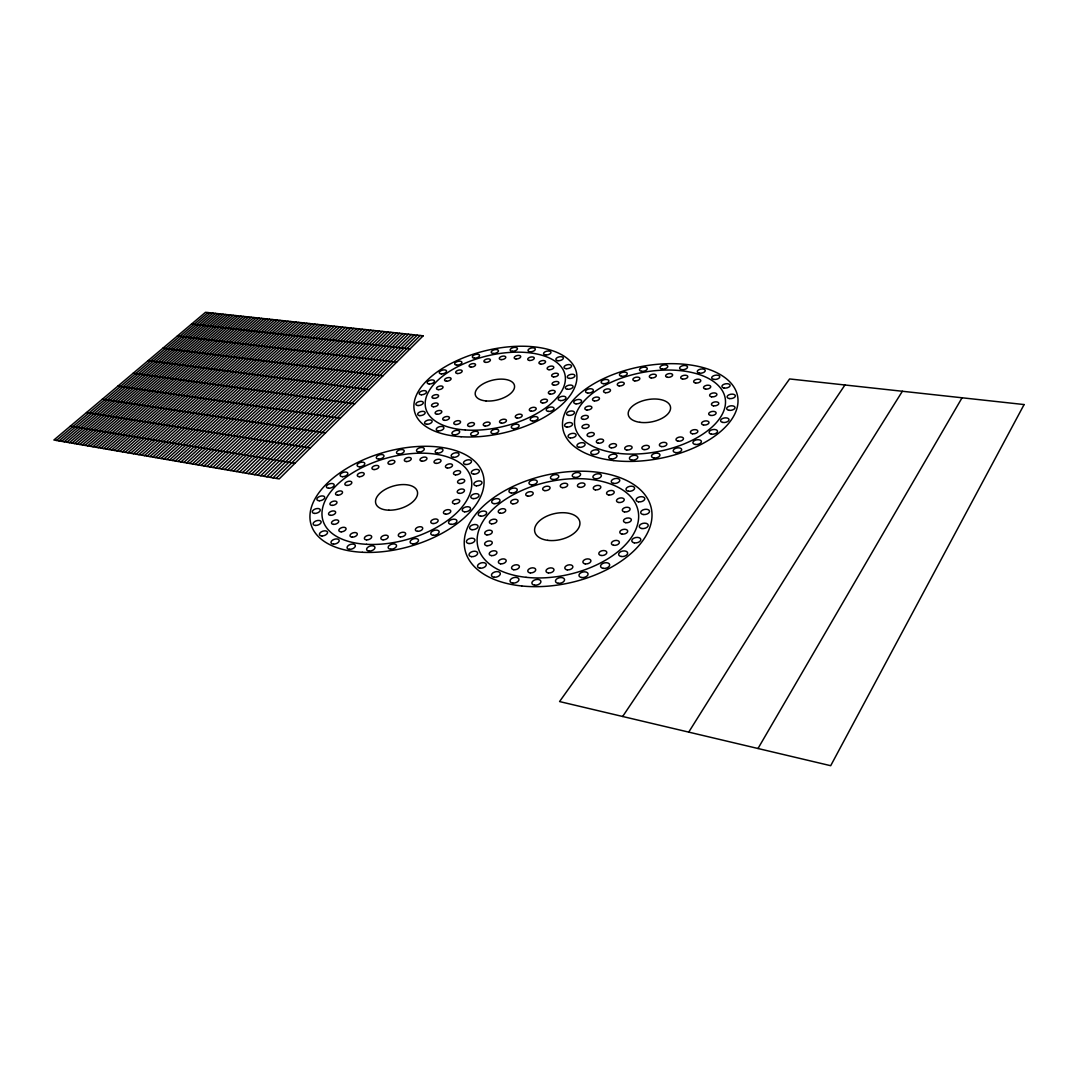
<?xml version="1.0" encoding="UTF-8"?>
<svg xmlns="http://www.w3.org/2000/svg" width="1078" height="1078" viewBox="0 0 1078 1078"><rect width="100%" height="100%" fill="white"/><g stroke="black" fill="none" stroke-linecap="round" stroke-linejoin="round"><path stroke-width="1.5" d="M757.996 748.509L962.061 397.782M688.721 732.124L902.38 391.26M622.653 716.493L844.936 384.994M276.089 478.403L420.204 335.487M273.003 477.864L417.24 335.164M269.918 477.325L414.289 334.854M263.787 476.274L408.4 334.207M266.845 476.799L411.338 334.53M260.728 475.748L405.476 333.897M254.624 474.684L399.628 333.264M257.669 475.209L402.552 333.574M251.592 474.158L396.717 332.954M245.541 473.121L390.91 332.32M248.56 473.646L393.807 332.63M242.537 472.595L388.013 332.011M239.532 472.083L385.129 331.701M233.535 471.046L379.375 331.081M236.527 471.558L382.245 331.391M230.557 470.534L376.505 330.771M224.615 469.509L370.792 330.151M227.579 470.021L373.648 330.461M221.65 468.997L367.948 329.841M215.748 467.973L362.262 329.235M218.699 468.485L365.105 329.531M212.811 467.461L359.432 328.925M206.949 466.451L353.8 328.318M209.873 466.963L356.616 328.615M204.038 465.952L350.983 328.008M198.217 464.941L345.391 327.402M201.128 465.44L348.181 327.712M192.436 463.944L339.813 326.809M195.334 464.443L342.588 327.106M189.553 463.446L337.037 326.499M183.812 462.449L331.485 325.906M186.683 462.947L334.261 326.203M180.956 461.963L328.736 325.61M175.256 460.98L323.225 325.017M178.099 461.465L325.974 325.313M172.413 460.481L320.489 324.721M166.753 459.511L315.019 324.128M169.583 459.996L317.754 324.424M161.121 458.527L309.575 323.535M163.937 459.026L312.297 323.831M158.318 458.042L306.866 323.238M152.726 457.085L301.449 322.659M155.515 457.571L304.158 322.955M147.16 456.115L296.073 322.079M149.936 456.6L298.754 322.376M144.385 455.644L293.391 321.783M138.86 454.687L288.042 321.217M141.609 455.159L290.71 321.5M133.362 453.744L282.719 320.638M136.097 454.215L285.374 320.921M130.613 453.259L280.064 320.355M125.156 452.315L274.769 319.775M127.878 452.787L277.41 320.058M119.725 451.386L269.5 319.209M122.434 451.857L272.128 319.492M114.308 450.442L264.258 318.643M117.017 450.914L266.872 318.926M111.613 449.984L261.644 318.36M106.25 449.054L256.429 317.794M108.932 449.513L259.03 318.077M100.901 448.125L251.241 317.242M103.569 448.596L253.829 317.511M95.578 447.208L246.067 316.676M98.233 447.666L248.654 316.959M92.937 446.75L243.493 316.406M87.655 445.847L238.359 315.841M90.282 446.292L240.92 316.123M82.386 444.931L233.252 315.288M85.014 445.389L235.799 315.571M77.158 444.028L228.159 314.749M79.772 444.486L230.692 315.019M71.943 443.125L223.092 314.197M74.544 443.584L225.612 314.466M66.755 442.236L218.039 313.658M69.356 442.681L220.559 313.927M64.181 441.791L215.519 313.375M59.02 440.902L210.506 312.836M61.594 441.347L213.013 313.105M56.46 440.457L208 312.566M191.547 324.06L410.017 348.881M177.344 336.026L396.623 362.208M162.886 348.207L382.946 375.791M148.158 360.604L369.013 389.643M133.173 373.231L354.797 403.778M117.906 386.099L340.284 418.197M102.356 399.197L325.475 432.925M86.51 412.551L310.37 447.936M70.353 426.147L294.941 463.27M1024.1 404.56L830.693 765.703L559.563 701.562L789.595 378.944L1024.1 404.56M423.169 335.81L279.189 478.928L53.9 440.013L205.507 312.297L423.169 335.81M529.608 360.483A3.382 1.671 -13 0 0 534.297 357.977A3.382 1.671 -13 0 0 529.082 357.64A3.382 1.671 -13 0 0 529.608 360.483M540.738 364.121A3.396 1.684 -12.7 0 0 545.589 361.696A3.396 1.684 -12.7 0 0 540.455 361.197A3.396 1.684 -12.7 0 0 540.738 364.121M549.012 369.714A3.423 1.711 -12.6 0 0 553.822 367.207A3.423 1.711 -12.6 0 0 548.567 366.776A3.423 1.711 -12.6 0 0 549.012 369.714M553.62 376.896A3.45 1.738 -12.5 0 0 558.391 374.322A3.45 1.738 -12.5 0 0 553.014 373.945A3.45 1.738 -12.5 0 0 553.62 376.896M553.944 385.196A3.49 1.765 -12.5 0 0 558.903 382.69A3.49 1.765 -12.5 0 0 553.607 382.138A3.49 1.765 -12.5 0 0 553.944 385.196M550.279 394.117A3.503 1.792 -12.6 0 0 555.197 391.53A3.503 1.792 -12.6 0 0 549.82 391.044A3.503 1.792 -12.6 0 0 550.279 394.117M542.598 402.997A3.53 1.819 -12.8 0 0 547.476 400.329A3.53 1.819 -12.8 0 0 542.018 399.898A3.53 1.819 -12.8 0 0 542.598 402.997M531.373 411.19A3.544 1.833 -13 0 0 536.211 408.454A3.544 1.833 -13 0 0 530.686 408.09A3.544 1.833 -13 0 0 531.373 411.19M517.184 418.062A3.557 1.846 -13.3 0 0 522.21 415.407A3.557 1.846 -13.3 0 0 516.82 414.868A3.557 1.846 -13.3 0 0 517.184 418.062M501.486 423.142A3.557 1.846 -13.6 0 0 506.458 420.433A3.557 1.846 -13.6 0 0 501.027 419.962A3.557 1.846 -13.6 0 0 501.486 423.142M485.235 426.026A3.544 1.846 -14 0 0 490.14 423.263A3.544 1.846 -14 0 0 484.682 422.872A3.544 1.846 -14 0 0 485.235 426.026M469.631 426.497A3.53 1.833 -14.3 0 0 474.455 423.694A3.53 1.833 -14.3 0 0 468.984 423.384A3.53 1.833 -14.3 0 0 469.631 426.497M455.832 424.543A3.517 1.819 -14.5 0 0 460.562 421.714A3.517 1.819 -14.5 0 0 455.091 421.498A3.517 1.819 -14.5 0 0 455.832 424.543M444.581 420.353A3.49 1.792 -14.7 0 0 449.459 417.644A3.49 1.792 -14.7 0 0 444.149 417.267A3.49 1.792 -14.7 0 0 444.581 420.353M437.062 414.275A3.463 1.765 -14.8 0 0 441.832 411.54A3.463 1.765 -14.8 0 0 436.523 411.257A3.463 1.765 -14.8 0 0 437.062 414.275M433.504 406.77A3.436 1.738 -14.9 0 0 438.167 404.021A3.436 1.738 -14.9 0 0 432.844 403.832A3.436 1.738 -14.9 0 0 433.504 406.77M433.841 398.361A3.409 1.711 -14.8 0 0 438.625 395.734A3.409 1.711 -14.8 0 0 433.45 395.397A3.409 1.711 -14.8 0 0 433.841 398.361M438.382 389.643A3.382 1.684 -14.7 0 0 443.045 387.002A3.382 1.684 -14.7 0 0 437.843 386.773A3.382 1.684 -14.7 0 0 438.382 389.643M446.535 381.194A3.369 1.657 -14.5 0 0 451.089 378.54A3.369 1.657 -14.5 0 0 445.847 378.391A3.369 1.657 -14.5 0 0 446.535 381.194M457.517 373.527A3.355 1.644 -14.3 0 0 462.192 370.98A3.355 1.644 -14.3 0 0 457.072 370.697A3.355 1.644 -14.3 0 0 457.517 373.527M471.019 367.14A3.342 1.644 -14 0 0 475.573 364.566A3.342 1.644 -14 0 0 470.399 364.364A3.342 1.644 -14 0 0 471.019 367.14M485.733 362.397A3.342 1.63 -13.8 0 0 490.436 359.917A3.342 1.63 -13.8 0 0 485.343 359.58A3.342 1.63 -13.8 0 0 485.733 362.397M501.189 359.621A3.342 1.644 -13.5 0 0 505.798 357.087A3.342 1.644 -13.5 0 0 500.623 356.831A3.342 1.644 -13.5 0 0 501.189 359.621M515.985 358.947A3.355 1.657 -13.2 0 0 520.741 356.495A3.355 1.657 -13.2 0 0 515.648 356.09A3.355 1.657 -13.2 0 0 515.985 358.947M486.016 400.935A20.118 10.16 -13.7 0 0 514.543 385.964A20.118 10.16 -13.7 0 0 484.062 383.337A20.118 10.16 -13.7 0 0 486.016 400.935M545.737 354.985A3.8 1.873 -12.6 0 0 550.979 352.183A3.8 1.873 -12.6 0 0 545.091 351.805A3.8 1.873 -12.6 0 0 545.737 354.985M557.919 360.712A3.827 1.9 -12.4 0 0 563.363 357.977A3.827 1.9 -12.4 0 0 557.542 357.424A3.827 1.9 -12.4 0 0 557.919 360.712M566.166 368.689A3.867 1.94 -12.3 0 0 571.569 365.873A3.867 1.94 -12.3 0 0 565.6 365.375A3.867 1.94 -12.3 0 0 566.166 368.689M569.319 378.405A3.908 1.967 -12.2 0 0 574.938 375.656A3.908 1.967 -12.2 0 0 569.049 374.969A3.908 1.967 -12.2 0 0 569.319 378.405M567.486 389.293A3.948 2.008 -12.2 0 0 573.092 386.45A3.948 2.008 -12.2 0 0 567.068 385.816A3.948 2.008 -12.2 0 0 567.486 389.293M560.425 400.571A3.975 2.048 -12.4 0 0 565.99 397.62A3.975 2.048 -12.4 0 0 559.873 397.054A3.975 2.048 -12.4 0 0 560.425 400.571M548.527 411.419A4.002 2.075 -12.6 0 0 554.052 408.387A4.002 2.075 -12.6 0 0 547.84 407.888A4.002 2.075 -12.6 0 0 548.527 411.419M532.559 421.04A4.016 2.102 -13 0 0 538.043 417.927A4.016 2.102 -13 0 0 531.764 417.482A4.016 2.102 -13 0 0 532.559 421.04M513.451 428.653A4.029 2.116 -13.4 0 0 519.151 425.621A4.029 2.116 -13.4 0 0 513.047 424.988A4.029 2.116 -13.4 0 0 513.451 428.653M493.118 433.706A4.016 2.116 -13.8 0 0 498.75 430.621A4.016 2.116 -13.8 0 0 492.619 430.068A4.016 2.116 -13.8 0 0 493.118 433.706M472.865 435.795A4.002 2.102 -14.2 0 0 478.416 432.669A4.002 2.102 -14.2 0 0 472.272 432.211A4.002 2.102 -14.2 0 0 472.865 435.795M454.215 434.811A3.989 2.075 -14.6 0 0 459.673 431.631A3.989 2.075 -14.6 0 0 453.528 431.267A3.989 2.075 -14.6 0 0 454.215 434.811M438.544 430.85A3.948 2.048 -14.9 0 0 443.893 427.656A3.948 2.048 -14.9 0 0 437.762 427.4A3.948 2.048 -14.9 0 0 438.544 430.85M426.915 424.274A3.921 2.008 -15.1 0 0 432.143 421.08A3.921 2.008 -15.1 0 0 426.026 420.919A3.921 2.008 -15.1 0 0 426.915 424.274M419.814 415.623A3.881 1.967 -15.2 0 0 425.177 412.564A3.881 1.967 -15.2 0 0 419.261 412.241A3.881 1.967 -15.2 0 0 419.814 415.623M418.075 405.544A3.84 1.927 -15.2 0 0 423.304 402.485A3.84 1.927 -15.2 0 0 417.375 402.269A3.84 1.927 -15.2 0 0 418.075 405.544M421.417 394.764A3.8 1.9 -15 0 0 426.511 391.705A3.8 1.9 -15 0 0 420.568 391.597A3.8 1.9 -15 0 0 421.417 394.764M429.26 383.984A3.773 1.86 -14.9 0 0 434.474 381.06A3.773 1.86 -14.9 0 0 428.707 380.803A3.773 1.86 -14.9 0 0 429.26 383.984M441.468 373.918A3.746 1.833 -14.6 0 0 446.535 370.967A3.746 1.833 -14.6 0 0 440.713 370.819A3.746 1.833 -14.6 0 0 441.468 373.918M456.722 365.132A3.733 1.819 -14.3 0 0 461.923 362.316A3.733 1.819 -14.3 0 0 456.223 362.006A3.733 1.819 -14.3 0 0 456.722 365.132M474.509 358.192A3.733 1.819 -14 0 0 479.589 355.336A3.733 1.819 -14 0 0 473.808 355.134A3.733 1.819 -14 0 0 474.509 358.192M493.266 353.476A3.733 1.819 -13.6 0 0 498.494 350.714A3.733 1.819 -13.6 0 0 492.794 350.35A3.733 1.819 -13.6 0 0 493.266 353.476M512.319 351.293A3.746 1.819 -13.3 0 0 517.453 348.49A3.746 1.819 -13.3 0 0 511.646 348.207A3.746 1.819 -13.3 0 0 512.319 351.293M530.026 351.778A3.76 1.846 -12.9 0 0 535.335 349.056A3.76 1.846 -12.9 0 0 529.594 348.612A3.76 1.846 -12.9 0 0 530.026 351.778M461.074 436.738A83.262 42.069 -13.7 0 0 576.609 373.311A83.262 42.069 -13.7 0 0 448.583 364.809A83.262 42.069 -13.7 0 0 461.074 436.738M465.346 429.974A71.633 36.194 -13.7 0 0 565.155 375.643A71.633 36.194 -13.7 0 0 455.307 367.962A71.633 36.194 -13.7 0 0 465.346 429.974M436.105 463.392A3.625 1.927 -15.1 0 0 441.023 460.414A3.625 1.927 -15.1 0 0 435.404 460.131A3.625 1.927 -15.1 0 0 436.105 463.392M447.424 468.027A3.652 1.954 -14.9 0 0 452.517 465.13A3.652 1.954 -14.9 0 0 446.966 464.658A3.652 1.954 -14.9 0 0 447.424 468.027M455.576 474.872A3.679 1.981 -14.8 0 0 460.616 471.894A3.679 1.981 -14.8 0 0 454.943 471.477A3.679 1.981 -14.8 0 0 455.576 474.872M459.74 483.51A3.706 2.021 -14.7 0 0 464.726 480.438A3.706 2.021 -14.7 0 0 458.945 480.101A3.706 2.021 -14.7 0 0 459.74 483.51M459.282 493.374A3.746 2.062 -14.8 0 0 464.483 490.369A3.746 2.062 -14.8 0 0 458.77 489.83A3.746 2.062 -14.8 0 0 459.282 493.374M454.579 503.844A3.773 2.089 -14.9 0 0 459.754 500.731A3.773 2.089 -14.9 0 0 453.932 500.273A3.773 2.089 -14.9 0 0 454.579 503.844M445.645 514.152A3.8 2.116 -15.2 0 0 450.779 510.959A3.8 2.116 -15.2 0 0 444.877 510.568A3.8 2.116 -15.2 0 0 445.645 514.152M433.06 523.558A3.813 2.143 -15.5 0 0 438.14 520.27A3.813 2.143 -15.5 0 0 432.17 519.96A3.813 2.143 -15.5 0 0 433.06 523.558M417.685 531.333A3.827 2.156 -15.9 0 0 422.711 527.977A3.827 2.156 -15.9 0 0 416.701 527.748A3.827 2.156 -15.9 0 0 417.685 531.333M400.423 536.884A3.827 2.156 -16.4 0 0 405.678 533.623A3.827 2.156 -16.4 0 0 399.803 533.192A3.827 2.156 -16.4 0 0 400.423 536.884M383.054 539.808A3.827 2.143 -16.8 0 0 388.228 536.494A3.827 2.143 -16.8 0 0 382.326 536.157A3.827 2.143 -16.8 0 0 383.054 539.808M366.601 539.889A3.813 2.129 -17.1 0 0 371.694 536.534A3.813 2.129 -17.1 0 0 365.792 536.292A3.813 2.129 -17.1 0 0 366.601 539.889M352.317 537.154A3.786 2.102 -17.4 0 0 357.303 533.772A3.786 2.102 -17.4 0 0 351.388 533.623A3.786 2.102 -17.4 0 0 352.317 537.154M341.174 531.831A3.773 2.075 -17.6 0 0 346.051 528.436A3.773 2.075 -17.6 0 0 340.149 528.395A3.773 2.075 -17.6 0 0 341.174 531.831M333.681 524.38A3.733 2.035 -17.6 0 0 338.721 521.119A3.733 2.035 -17.6 0 0 332.981 520.89A3.733 2.035 -17.6 0 0 333.681 524.38M330.73 515.351A3.706 2.008 -17.6 0 0 335.649 512.077A3.706 2.008 -17.6 0 0 329.908 511.969A3.706 2.008 -17.6 0 0 330.73 515.351M332.199 505.393A3.679 1.967 -17.5 0 0 336.969 502.132A3.679 1.967 -17.5 0 0 331.229 502.119A3.679 1.967 -17.5 0 0 332.199 505.393M337.63 495.206A3.638 1.94 -17.3 0 0 342.534 492.067A3.638 1.94 -17.3 0 0 336.929 491.905A3.638 1.94 -17.3 0 0 337.63 495.206M347.035 485.45A3.625 1.913 -17 0 0 351.819 482.297A3.625 1.913 -17 0 0 346.186 482.23A3.625 1.913 -17 0 0 347.035 485.45M359.311 476.719A3.598 1.9 -16.7 0 0 364.216 473.687A3.598 1.9 -16.7 0 0 358.704 473.471A3.598 1.9 -16.7 0 0 359.311 476.719M374.079 469.563A3.584 1.886 -16.4 0 0 378.863 466.504A3.584 1.886 -16.4 0 0 373.284 466.383A3.584 1.886 -16.4 0 0 374.079 469.563M389.966 464.389A3.584 1.886 -16 0 0 394.898 461.451A3.584 1.886 -16 0 0 389.414 461.155A3.584 1.886 -16 0 0 389.966 464.389M406.419 461.546A3.584 1.9 -15.7 0 0 411.244 458.554A3.584 1.9 -15.7 0 0 405.665 458.352A3.584 1.9 -15.7 0 0 406.419 461.546M421.983 461.195A3.598 1.913 -15.4 0 0 426.969 458.285A3.598 1.913 -15.4 0 0 421.471 457.907A3.598 1.913 -15.4 0 0 421.983 461.195M388.902 510.19A21.641 11.777 -16.2 0 0 417.348 491.406A21.641 11.777 -16.2 0 0 383.391 490.557A21.641 11.777 -16.2 0 0 388.902 510.19M453.569 457.368A4.069 2.156 -14.7 0 0 459.053 454.04A4.069 2.156 -14.7 0 0 452.72 453.73A4.069 2.156 -14.7 0 0 453.569 457.368M465.804 464.497A4.096 2.196 -14.5 0 0 471.504 461.236A4.096 2.196 -14.5 0 0 465.224 460.71A4.096 2.196 -14.5 0 0 465.804 464.497M473.714 474.172A4.15 2.25 -14.4 0 0 479.373 470.803A4.15 2.25 -14.4 0 0 472.932 470.345A4.15 2.25 -14.4 0 0 473.714 474.172M476.382 485.801A4.191 2.291 -14.4 0 0 481.987 482.324A4.191 2.291 -14.4 0 0 475.411 481.947A4.191 2.291 -14.4 0 0 476.382 485.801M473.161 498.629A4.231 2.345 -14.5 0 0 479.036 495.22A4.231 2.345 -14.5 0 0 472.541 494.6A4.231 2.345 -14.5 0 0 473.161 498.629M464.672 511.807A4.272 2.385 -14.8 0 0 470.52 508.277A4.272 2.385 -14.8 0 0 463.904 507.738A4.272 2.385 -14.8 0 0 464.672 511.807M451.103 524.366A4.299 2.425 -15.1 0 0 456.91 520.714A4.299 2.425 -15.1 0 0 450.2 520.256A4.299 2.425 -15.1 0 0 451.103 524.366M433.369 535.321A4.325 2.452 -15.6 0 0 439.137 531.575A4.325 2.452 -15.6 0 0 432.359 531.198A4.325 2.452 -15.6 0 0 433.369 535.321M412.766 543.838A4.339 2.466 -16.1 0 0 418.48 540.011A4.339 2.466 -16.1 0 0 411.661 539.714A4.339 2.466 -16.1 0 0 412.766 543.838M390.869 549.228A4.339 2.452 -16.7 0 0 396.515 545.333A4.339 2.452 -16.7 0 0 389.67 545.145A4.339 2.452 -16.7 0 0 390.869 549.228M369.08 551.087A4.325 2.439 -17.2 0 0 374.955 547.328A4.325 2.439 -17.2 0 0 368.312 546.91A4.325 2.439 -17.2 0 0 369.08 551.087M349.582 549.335A4.299 2.412 -17.6 0 0 355.349 545.522A4.299 2.412 -17.6 0 0 348.72 545.225A4.299 2.412 -17.6 0 0 349.582 549.335M333.533 544.134A4.272 2.372 -17.8 0 0 339.193 540.307A4.272 2.372 -17.8 0 0 332.563 540.132A4.272 2.372 -17.8 0 0 333.533 544.134M322.026 535.955A4.231 2.318 -18 0 0 327.537 532.128A4.231 2.318 -18 0 0 320.934 532.074A4.231 2.318 -18 0 0 322.026 535.955M315.746 525.458A4.191 2.277 -18 0 0 321.123 521.644A4.191 2.277 -18 0 0 314.533 521.712A4.191 2.277 -18 0 0 315.746 525.458M314.722 513.438A4.137 2.223 -17.9 0 0 320.247 509.8A4.137 2.223 -17.9 0 0 313.86 509.678A4.137 2.223 -17.9 0 0 314.722 513.438M319.371 500.758A4.096 2.183 -17.7 0 0 324.721 497.12A4.096 2.183 -17.7 0 0 318.333 497.12A4.096 2.183 -17.7 0 0 319.371 500.758M328.709 488.253A4.056 2.143 -17.4 0 0 334.193 484.763A4.056 2.143 -17.4 0 0 327.968 484.588A4.056 2.143 -17.4 0 0 328.709 488.253M342.521 476.692A4.029 2.116 -17 0 0 347.844 473.202A4.029 2.116 -17 0 0 341.578 473.148A4.029 2.116 -17 0 0 342.521 476.692M359.365 466.774A4.002 2.102 -16.6 0 0 364.822 463.432A4.002 2.102 -16.6 0 0 358.678 463.19A4.002 2.102 -16.6 0 0 359.365 466.774M378.674 459.093A4.002 2.089 -16.2 0 0 383.984 455.724A4.002 2.089 -16.2 0 0 377.772 455.59A4.002 2.089 -16.2 0 0 378.674 459.093M398.752 454.081A4.002 2.089 -15.8 0 0 404.237 450.82A4.002 2.089 -15.8 0 0 398.105 450.51A4.002 2.089 -15.8 0 0 398.752 454.081M418.924 452.059A4.016 2.102 -15.4 0 0 424.287 448.731A4.016 2.102 -15.4 0 0 418.035 448.515A4.016 2.102 -15.4 0 0 418.924 452.059M437.412 453.151A4.029 2.129 -15 0 0 442.977 449.903A4.029 2.129 -15 0 0 436.779 449.513A4.029 2.129 -15 0 0 437.412 453.151M362.316 552.286A89.555 48.766 -16.2 0 0 483.51 476.436A89.555 48.766 -16.2 0 0 345.176 469.388A89.555 48.766 -16.2 0 0 362.316 552.286M366.614 544.309A77.037 41.934 -16.2 0 0 471.342 479.346A77.037 41.934 -16.2 0 0 352.668 472.811A77.037 41.934 -16.2 0 0 366.614 544.309M526.064 577.309A82.103 47.419 -12.7 0 0 638.095 510.783A82.103 47.419 -12.7 0 0 509.476 496.864A82.103 47.419 -12.7 0 0 526.064 577.309M521.698 585.974A95.443 55.14 -12.7 0 0 651.287 508.223A95.443 55.14 -12.7 0 0 501.351 492.673A95.443 55.14 -12.7 0 0 521.698 585.974M595.42 478.74A4.299 2.385 -11.7 0 0 601.376 475.438A4.299 2.385 -11.7 0 0 594.679 474.657A4.299 2.385 -11.7 0 0 595.42 478.74M574.574 477.406A4.272 2.358 -12.1 0 0 580.624 474.199A4.272 2.358 -12.1 0 0 574.102 473.323A4.272 2.358 -12.1 0 0 574.574 477.406M552.933 479.494A4.258 2.345 -12.6 0 0 558.808 476.166A4.258 2.345 -12.6 0 0 552.192 475.492A4.258 2.345 -12.6 0 0 552.933 479.494M531.279 484.79A4.245 2.345 -13.1 0 0 537.262 481.516A4.245 2.345 -13.1 0 0 530.78 480.734A4.245 2.345 -13.1 0 0 531.279 484.79M511.417 493.023A4.258 2.358 -13.6 0 0 517.251 489.601A4.258 2.358 -13.6 0 0 510.649 488.994A4.258 2.358 -13.6 0 0 511.417 493.023M494.034 503.669A4.272 2.385 -14 0 0 500.03 500.286A4.272 2.385 -14 0 0 493.495 499.545A4.272 2.385 -14 0 0 494.034 503.669M480.775 516.173A4.312 2.425 -14.4 0 0 486.636 512.602A4.312 2.425 -14.4 0 0 479.939 512.05A4.312 2.425 -14.4 0 0 480.775 516.173M472.029 529.716A4.352 2.466 -14.7 0 0 478.053 526.172A4.352 2.466 -14.7 0 0 471.382 525.471A4.352 2.466 -14.7 0 0 472.029 529.716M469.024 543.541A4.393 2.52 -14.8 0 0 474.913 539.795A4.393 2.52 -14.8 0 0 468.041 539.283A4.393 2.52 -14.8 0 0 469.024 543.541M471.598 556.666A4.447 2.587 -14.8 0 0 477.662 552.92A4.447 2.587 -14.8 0 0 470.776 552.259A4.447 2.587 -14.8 0 0 471.598 556.666M480.047 568.187A4.487 2.641 -14.7 0 0 486.272 564.441A4.487 2.641 -14.7 0 0 479.36 563.646A4.487 2.641 -14.7 0 0 480.047 568.187M494.25 577.256A4.541 2.695 -14.4 0 0 500.3 573.321A4.541 2.695 -14.4 0 0 493.145 572.714A4.541 2.695 -14.4 0 0 494.25 577.256M512.778 583.09A4.581 2.749 -13.9 0 0 518.949 579.169A4.581 2.749 -13.9 0 0 511.754 578.441A4.581 2.749 -13.9 0 0 512.778 583.09M534.607 585.179A4.608 2.776 -13.4 0 0 540.9 581.311A4.608 2.776 -13.4 0 0 533.691 580.449A4.608 2.776 -13.4 0 0 534.607 585.179M558.161 583.292A4.635 2.789 -12.7 0 0 564.549 579.492A4.635 2.789 -12.7 0 0 557.326 578.522A4.635 2.789 -12.7 0 0 558.161 583.292M581.621 577.538A4.635 2.789 -12.1 0 0 588.076 573.833A4.635 2.789 -12.1 0 0 580.88 572.755A4.635 2.789 -12.1 0 0 581.621 577.538M603.154 568.362A4.635 2.776 -11.5 0 0 609.676 564.751A4.635 2.776 -11.5 0 0 602.521 563.578A4.635 2.776 -11.5 0 0 603.154 568.362M643.175 514.516A4.487 2.587 -10.5 0 0 649.522 511.188A4.487 2.587 -10.5 0 0 642.596 510.083A4.487 2.587 -10.5 0 0 643.175 514.516M638.445 501.809A4.433 2.533 -10.6 0 0 644.819 498.602A4.433 2.533 -10.6 0 0 638.068 497.43A4.433 2.533 -10.6 0 0 638.445 501.809M628.501 491.258A4.393 2.479 -10.9 0 0 634.619 487.957A4.393 2.479 -10.9 0 0 627.8 487.027A4.393 2.479 -10.9 0 0 628.501 491.258M613.611 483.402A4.339 2.425 -11.2 0 0 619.796 480.209A4.339 2.425 -11.2 0 0 613.153 479.211A4.339 2.425 -11.2 0 0 613.611 483.402M547.718 540.334A23.056 13.313 -12.7 0 0 579.856 522.102A23.056 13.313 -12.7 0 0 544.201 517.507A23.056 13.313 -12.7 0 0 547.718 540.334M579.641 487.377A3.84 2.143 -12 0 0 584.99 484.426A3.84 2.143 -12 0 0 579.034 483.699A3.84 2.143 -12 0 0 579.641 487.377M562.285 487.633A3.827 2.129 -12.4 0 0 567.715 484.75A3.827 2.129 -12.4 0 0 561.894 483.955A3.827 2.129 -12.4 0 0 562.285 487.633M544.821 490.638A3.813 2.129 -12.9 0 0 550.09 487.647A3.813 2.129 -12.9 0 0 544.174 487.013A3.813 2.129 -12.9 0 0 544.821 490.638M527.829 496.136A3.813 2.129 -13.3 0 0 533.219 493.185A3.813 2.129 -13.3 0 0 527.398 492.444A3.813 2.129 -13.3 0 0 527.829 496.136M512.859 503.83A3.827 2.143 -13.6 0 0 518.1 500.744A3.827 2.143 -13.6 0 0 512.158 500.179A3.827 2.143 -13.6 0 0 512.859 503.83M500.354 513.236A3.84 2.169 -13.9 0 0 505.73 510.177A3.84 2.169 -13.9 0 0 499.855 509.49A3.84 2.169 -13.9 0 0 500.354 513.236M491.649 523.814A3.867 2.196 -14.2 0 0 496.904 520.607A3.867 2.196 -14.2 0 0 490.867 520.095A3.867 2.196 -14.2 0 0 491.649 523.814M486.892 534.877A3.894 2.237 -14.4 0 0 492.282 531.683A3.894 2.237 -14.4 0 0 486.272 531.05A3.894 2.237 -14.4 0 0 486.892 534.877M486.986 545.737A3.935 2.277 -14.4 0 0 492.242 542.382A3.935 2.277 -14.4 0 0 486.043 541.924A3.935 2.277 -14.4 0 0 486.986 545.737M491.555 555.628A3.975 2.318 -14.4 0 0 496.945 552.286A3.975 2.318 -14.4 0 0 490.759 551.693A3.975 2.318 -14.4 0 0 491.555 555.628M500.664 563.834A4.002 2.358 -14.2 0 0 506.188 560.506A4.002 2.358 -14.2 0 0 499.976 559.805A4.002 2.358 -14.2 0 0 500.664 563.834M513.761 569.736A4.042 2.399 -13.9 0 0 519.394 566.449A4.042 2.399 -13.9 0 0 513.195 565.627A4.042 2.399 -13.9 0 0 513.761 569.736M530.241 572.876A4.056 2.425 -13.5 0 0 535.699 569.427A4.056 2.425 -13.5 0 0 529.285 568.793A4.056 2.425 -13.5 0 0 530.241 572.876M548.433 572.93A4.083 2.439 -13 0 0 553.971 569.521A4.083 2.439 -13 0 0 547.57 568.793A4.083 2.439 -13 0 0 548.433 572.93M567.23 569.858A4.096 2.439 -12.5 0 0 572.863 566.516A4.096 2.439 -12.5 0 0 566.462 565.68A4.096 2.439 -12.5 0 0 567.23 569.858M585.233 563.888A4.096 2.439 -12 0 0 590.919 560.641A4.096 2.439 -12 0 0 584.572 559.711A4.096 2.439 -12 0 0 585.233 563.888M601.079 555.48A4.083 2.425 -11.6 0 0 606.82 552.313A4.083 2.425 -11.6 0 0 600.527 551.316A4.083 2.425 -11.6 0 0 601.079 555.48M613.584 545.279A4.056 2.399 -11.2 0 0 619.378 542.221A4.056 2.399 -11.2 0 0 613.166 541.143A4.056 2.399 -11.2 0 0 613.584 545.279M622.154 534.095A4.029 2.358 -11 0 0 627.706 530.942A4.029 2.358 -11 0 0 621.373 530.093A4.029 2.358 -11 0 0 622.154 534.095M625.752 522.695A4.002 2.318 -10.9 0 0 631.344 519.65A4.002 2.318 -10.9 0 0 625.132 518.734A4.002 2.318 -10.9 0 0 625.752 522.695M624.485 511.915A3.962 2.277 -11 0 0 630.118 508.964A3.962 2.277 -11 0 0 624.027 507.981A3.962 2.277 -11 0 0 624.485 511.915M618.812 502.496A3.935 2.237 -11.1 0 0 624.229 499.464A3.935 2.237 -11.1 0 0 618.071 498.696A3.935 2.237 -11.1 0 0 618.812 502.496M608.76 494.977A3.894 2.196 -11.4 0 0 614.231 492.04A3.894 2.196 -11.4 0 0 608.208 491.204A3.894 2.196 -11.4 0 0 608.76 494.977M595.312 489.843A3.867 2.169 -11.7 0 0 600.85 486.986A3.867 2.169 -11.7 0 0 594.975 486.084A3.867 2.169 -11.7 0 0 595.312 489.843M618.22 453.326A76.444 40.304 -10.6 0 0 725.225 398.415A76.444 40.304 -10.6 0 0 606.618 384.482A76.444 40.304 -10.6 0 0 618.22 453.326M613.786 460.589A88.854 46.866 -10.6 0 0 737.635 396.408A88.854 46.866 -10.6 0 0 599.368 380.696A88.854 46.866 -10.6 0 0 613.786 460.589M681.848 369.673A4.016 2.035 -10 0 0 687.548 366.938A4.016 2.035 -10 0 0 681.363 366.17A4.016 2.035 -10 0 0 681.848 369.673M662.04 369.04A3.989 2.021 -10.4 0 0 667.821 366.372A3.989 2.021 -10.4 0 0 661.784 365.536A3.989 2.021 -10.4 0 0 662.04 369.04M641.693 371.317A3.975 2.008 -10.8 0 0 647.299 368.541A3.975 2.008 -10.8 0 0 641.194 367.867A3.975 2.008 -10.8 0 0 641.693 371.317M621.561 376.276A3.962 2.008 -11.2 0 0 627.275 373.554A3.962 2.008 -11.2 0 0 621.278 372.772A3.962 2.008 -11.2 0 0 621.561 376.276M603.33 383.674A3.962 2.021 -11.5 0 0 608.908 380.817A3.962 2.021 -11.5 0 0 602.791 380.211A3.962 2.021 -11.5 0 0 603.33 383.674M587.645 393.025A3.975 2.048 -11.8 0 0 593.358 390.209A3.975 2.048 -11.8 0 0 587.321 389.481A3.975 2.048 -11.8 0 0 587.645 393.025M576.016 403.832A4.002 2.075 -12.1 0 0 581.594 400.868A4.002 2.075 -12.1 0 0 575.396 400.288A4.002 2.075 -12.1 0 0 576.016 403.832M568.753 415.407A4.042 2.116 -12.2 0 0 574.48 412.456A4.042 2.116 -12.2 0 0 568.322 411.756A4.042 2.116 -12.2 0 0 568.753 415.407M566.947 427.05A4.083 2.156 -12.3 0 0 572.539 423.937A4.083 2.156 -12.3 0 0 566.179 423.384A4.083 2.156 -12.3 0 0 566.947 427.05M570.37 437.938A4.123 2.196 -12.2 0 0 576.124 434.838A4.123 2.196 -12.2 0 0 569.75 434.178A4.123 2.196 -12.2 0 0 570.37 437.938M579.209 447.33A4.164 2.25 -12 0 0 585.111 444.244A4.164 2.25 -12 0 0 578.724 443.462A4.164 2.25 -12 0 0 579.209 447.33M593.008 454.512A4.204 2.291 -11.7 0 0 599.045 451.453A4.204 2.291 -11.7 0 0 592.644 450.55A4.204 2.291 -11.7 0 0 593.008 454.512M611.159 458.932A4.245 2.331 -11.3 0 0 617.02 455.711A4.245 2.331 -11.3 0 0 610.377 454.983A4.245 2.331 -11.3 0 0 611.159 458.932M631.883 460.131A4.285 2.345 -10.9 0 0 637.839 456.951A4.285 2.345 -10.9 0 0 631.196 456.115A4.285 2.345 -10.9 0 0 631.883 460.131M653.901 457.975A4.299 2.358 -10.4 0 0 659.965 454.862A4.299 2.358 -10.4 0 0 653.308 453.932A4.299 2.358 -10.4 0 0 653.901 457.975M675.569 452.612A4.312 2.358 -9.9 0 0 681.7 449.58A4.312 2.358 -9.9 0 0 675.071 448.556A4.312 2.358 -9.9 0 0 675.569 452.612M695.202 444.446A4.312 2.345 -9.5 0 0 701.401 441.495A4.312 2.345 -9.5 0 0 694.811 440.403A4.312 2.345 -9.5 0 0 695.202 444.446M729.307 398.564A4.191 2.196 -8.9 0 0 735.371 395.815A4.191 2.196 -8.9 0 0 728.984 394.777A4.191 2.196 -8.9 0 0 729.307 398.564M724.025 388.026A4.137 2.143 -9.1 0 0 730.116 385.385A4.137 2.143 -9.1 0 0 723.89 384.294A4.137 2.143 -9.1 0 0 724.025 388.026M713.946 379.416A4.096 2.102 -9.3 0 0 719.794 376.68A4.096 2.102 -9.3 0 0 713.515 375.791A4.096 2.102 -9.3 0 0 713.946 379.416M699.366 373.163A4.056 2.062 -9.6 0 0 705.268 370.522A4.056 2.062 -9.6 0 0 699.15 369.579A4.056 2.062 -9.6 0 0 699.366 373.163M639.928 422.32A21.466 11.319 -10.6 0 0 670.543 407.255A21.466 11.319 -10.6 0 0 637.65 402.822A21.466 11.319 -10.6 0 0 639.928 422.32M667.551 377.313A3.584 1.833 -10.3 0 0 672.659 374.861A3.584 1.833 -10.3 0 0 667.161 374.16A3.584 1.833 -10.3 0 0 667.551 377.313M651.152 377.933A3.571 1.819 -10.6 0 0 656.34 375.548A3.571 1.819 -10.6 0 0 650.964 374.767A3.571 1.819 -10.6 0 0 651.152 377.933M634.821 380.884A3.557 1.819 -10.9 0 0 639.86 378.378A3.557 1.819 -10.9 0 0 634.39 377.758A3.557 1.819 -10.9 0 0 634.821 380.884M619.136 385.897A3.557 1.819 -11.2 0 0 624.27 383.445A3.557 1.819 -11.2 0 0 618.893 382.73A3.557 1.819 -11.2 0 0 619.136 385.897M605.513 392.715A3.557 1.833 -11.5 0 0 610.512 390.155A3.557 1.833 -11.5 0 0 605.027 389.576A3.557 1.833 -11.5 0 0 605.513 392.715M594.369 400.908A3.571 1.86 -11.7 0 0 599.489 398.361A3.571 1.86 -11.7 0 0 594.059 397.701A3.571 1.86 -11.7 0 0 594.369 400.908M586.917 409.99A3.598 1.873 -11.9 0 0 591.903 407.322A3.598 1.873 -11.9 0 0 586.324 406.783A3.598 1.873 -11.9 0 0 586.917 409.99M583.238 419.355A3.625 1.913 -11.9 0 0 588.359 416.714A3.625 1.913 -11.9 0 0 582.807 416.081A3.625 1.913 -11.9 0 0 583.238 419.355M583.885 428.424A3.652 1.94 -11.9 0 0 589.14 425.797A3.652 1.94 -11.9 0 0 583.602 425.069A3.652 1.94 -11.9 0 0 583.885 428.424M589.181 436.59A3.692 1.967 -11.8 0 0 594.288 433.828A3.692 1.967 -11.8 0 0 588.575 433.235A3.692 1.967 -11.8 0 0 589.181 436.59M598.371 443.206A3.719 2.008 -11.6 0 0 603.613 440.471A3.719 2.008 -11.6 0 0 597.886 439.77A3.719 2.008 -11.6 0 0 598.371 443.206M611.159 447.801A3.746 2.035 -11.3 0 0 616.508 445.093A3.746 2.035 -11.3 0 0 610.781 444.298A3.746 2.035 -11.3 0 0 611.159 447.801M626.682 449.984A3.773 2.048 -11 0 0 632.112 447.316A3.773 2.048 -11 0 0 626.399 446.427A3.773 2.048 -11 0 0 626.682 449.984M644.051 449.607A3.786 2.062 -10.6 0 0 649.32 446.804A3.786 2.062 -10.6 0 0 643.404 446.09A3.786 2.062 -10.6 0 0 644.051 449.607M661.542 446.588A3.8 2.062 -10.2 0 0 666.891 443.84A3.8 2.062 -10.2 0 0 660.989 443.045A3.8 2.062 -10.2 0 0 661.542 446.588M678.075 441.171A3.8 2.062 -9.9 0 0 683.479 438.503A3.8 2.062 -9.9 0 0 677.631 437.628A3.8 2.062 -9.9 0 0 678.075 441.171M692.413 433.774A3.8 2.048 -9.6 0 0 697.87 431.187A3.8 2.048 -9.6 0 0 692.076 430.243A3.8 2.048 -9.6 0 0 692.413 433.774M703.503 424.975A3.786 2.021 -9.4 0 0 709.014 422.455A3.786 2.021 -9.4 0 0 703.301 421.458A3.786 2.021 -9.4 0 0 703.503 424.975M710.82 415.448A3.76 1.994 -9.2 0 0 716.129 412.834A3.76 1.994 -9.2 0 0 710.281 412.025A3.76 1.994 -9.2 0 0 710.82 415.448M713.461 405.827A3.733 1.967 -9.2 0 0 718.797 403.307A3.733 1.967 -9.2 0 0 713.07 402.444A3.733 1.967 -9.2 0 0 713.461 405.827M711.561 396.825A3.706 1.927 -9.3 0 0 716.937 394.4A3.706 1.927 -9.3 0 0 711.318 393.483A3.706 1.927 -9.3 0 0 711.561 396.825M705.578 389.077A3.665 1.9 -9.5 0 0 710.752 386.571A3.665 1.9 -9.5 0 0 705.066 385.83A3.665 1.9 -9.5 0 0 705.578 389.077M695.593 383.013A3.638 1.873 -9.7 0 0 700.808 380.574A3.638 1.873 -9.7 0 0 695.256 379.779A3.638 1.873 -9.7 0 0 695.593 383.013M682.536 379.011A3.611 1.846 -10 0 0 687.818 376.653A3.611 1.846 -10 0 0 682.401 375.791A3.611 1.846 -10 0 0 682.536 379.011M621.13 556.477A4.608 2.749 -11 0 0 627.692 553.001A4.608 2.749 -11 0 0 620.618 551.747A4.608 2.749 -11 0 0 621.13 556.477M634.241 542.84A4.581 2.695 -10.7 0 0 640.831 539.485A4.581 2.695 -10.7 0 0 633.864 538.165A4.581 2.695 -10.7 0 0 634.241 542.84M641.909 528.543A4.541 2.641 -10.5 0 0 648.215 525.067A4.541 2.641 -10.5 0 0 641.14 524.016A4.541 2.641 -10.5 0 0 641.909 528.543M711.318 434.124A4.299 2.318 -9.1 0 0 717.557 431.267A4.299 2.318 -9.1 0 0 711.049 430.109A4.299 2.318 -9.1 0 0 711.318 434.124M722.745 422.428A4.272 2.277 -9 0 0 729.024 419.679A4.272 2.277 -9 0 0 722.61 418.466A4.272 2.277 -9 0 0 722.745 422.428M729.024 410.314A4.231 2.237 -8.9 0 0 735.048 407.457A4.231 2.237 -8.9 0 0 728.526 406.473A4.231 2.237 -8.9 0 0 729.024 410.314"/></g></svg>
